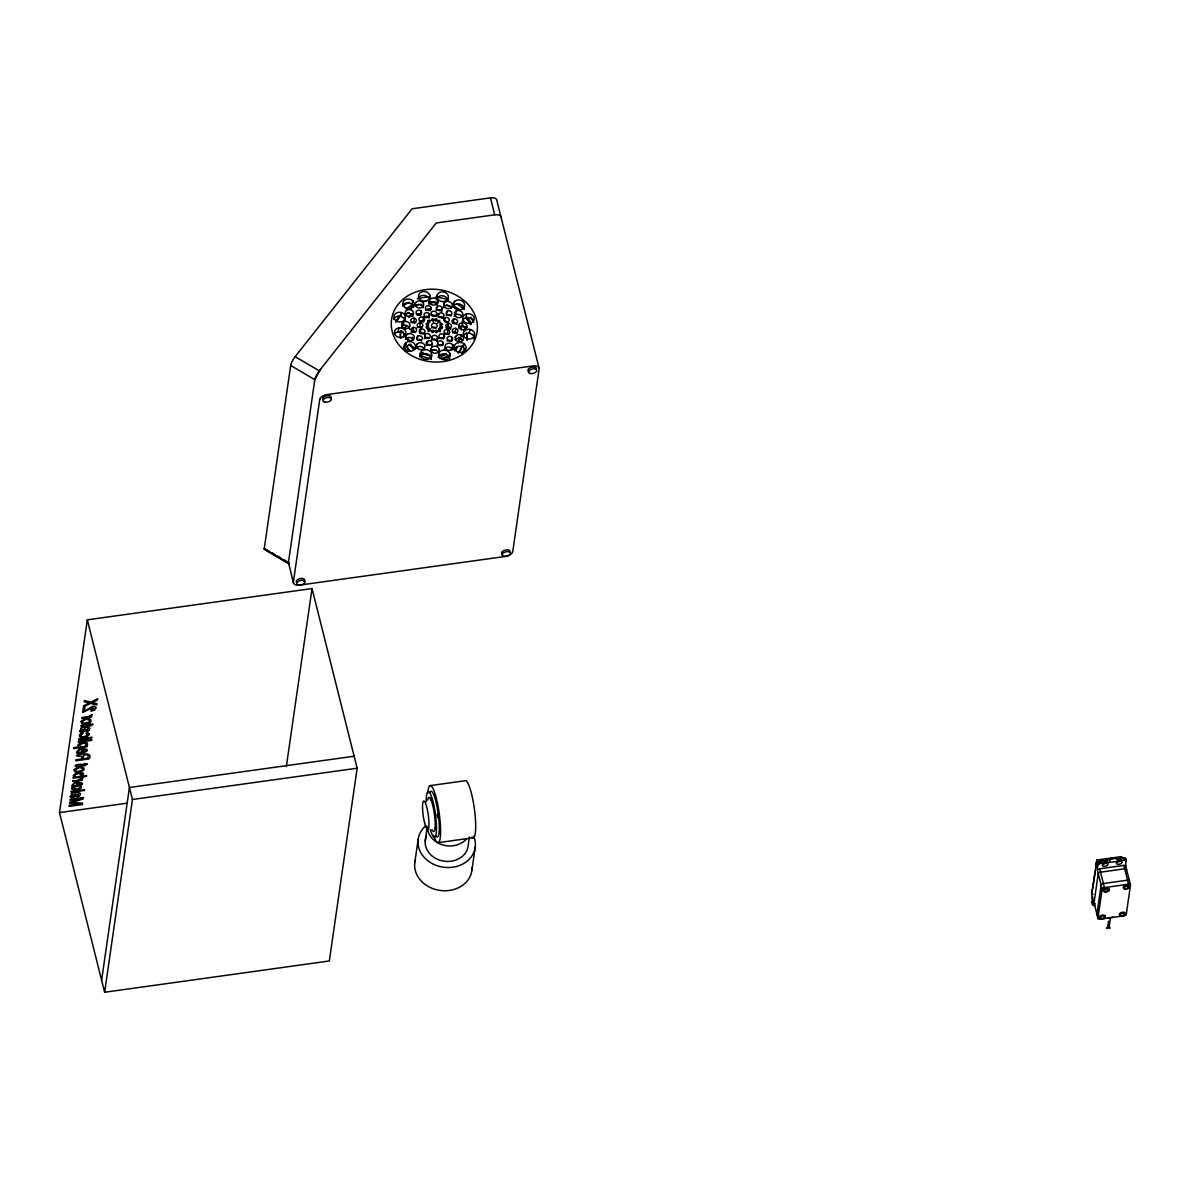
<?xml version="1.0" encoding="UTF-8"?>
<svg xmlns="http://www.w3.org/2000/svg" width="1190" height="1190" viewBox="0 0 1190 1190"><rect width="100%" height="100%" fill="white"/><g stroke="black" fill="none" stroke-linecap="round" stroke-linejoin="round"><path stroke-width="1.5" d="M412.365 337.216L412.528 339.968M293.484 583.13L288.426 562.424M433.74 319.723C428.311 323.472 434.454 313.937 433.339 322.207M59.5 812.606L87.316 619.841L312.018 588.559L357.149 768.205L329.333 960.97L104.631 992.252L59.5 812.606L127.092 803.191M101.611 980.263L129.427 787.497L354.129 756.23M104.631 992.252L132.447 799.487L87.316 619.841M268.776 550.911L264.254 548.724L290.687 365.464A7.199 1.711 -59.5 0 1 295.135 356.658L412.142 208.771L490.459 197.867A7.199 3.704 -14.1 0 1 496.914 200.768L539.04 367.889M289.497 563.569L288.397 562.87L314.8 379.655L320.869 368.811M286.329 766.643L312.018 588.559M398.204 331.861L398.769 327.994M400.688 316.406L401.253 312.539M405.24 346.647L405.79 342.779M412.038 304.491L412.603 300.624M413.748 322.103L414.313 318.236M412.558 331.4L413.109 327.518M420.844 315.424A2.886 2.425 8.2 0 0 420.427 314.874L420.873 310.917M417.601 336.309L417.259 339.998A2.886 2.425 8.2 0 1 421.691 341.099M419.758 326.804L420.323 322.936M420.397 333.036L420.948 329.169M422.866 321.315L423.432 317.433M419.921 356.866L420.487 352.999M429.798 295.388L429.233 299.27L428.802 298.229A5.757 4.834 8.2 0 0 423.224 295.373A5.757 4.834 8.2 0 0 418.226 298.512M429.352 301.635L428.98 304.209A4.329 3.63 8.2 0 1 437.265 304.833L437.355 305.577M424.607 338.347L425.172 334.45M426.868 328.425L427.24 325.852L428.906 327.265L426.615 327.979L426.065 326.834L427.299 325.837M427.507 325.391L427.879 322.817L425.961 323.799L428.043 325.034L428.831 324.052L427.835 322.788M427.701 326.03L428.266 322.148M429.099 316.704L429.471 314.115M430.676 310.144L431.048 307.555A2.886 2.425 8.2 0 0 427.478 305.711A2.886 2.425 8.2 0 0 425.529 308.641L425.841 309.236A2.886 2.425 8.2 0 0 431.152 308.121L431.048 307.496M426.213 344.803L426.585 342.229M428.132 331.415L428.504 328.827M437.057 295.7L436.656 298.883A5.757 4.834 8.2 0 1 443.156 295.864A5.757 4.834 8.2 0 1 447.856 301.085M431.479 339.953L431.866 337.365M436.18 310.263L436.552 307.689M431.747 346.156L432.119 343.568M436.447 316.466L436.834 313.892A2.886 2.425 8.2 0 0 434.127 311.155A2.886 2.425 8.2 0 0 431.107 313.327L431.167 313.967A2.886 2.425 8.2 0 0 436.715 314.428L436.849 313.818M431.048 359.425L431.613 355.557M438.188 316.808L438.56 314.234M437.771 323.234C440.077 315.291 440.85 326.61 438.054 320.75M436.983 341.441L437.533 337.573M441.728 311.616L442.1 309.043M437.265 346.275L437.637 343.702M440.3 325.644L440.672 323.055L442.591 324.513L440.226 325.063L440.746 323.04M440.032 331.683L440.404 329.109M443.528 307.199L444.093 303.331M440.478 330.939C438.872 322.267 436.596 338.049 440.791 328.44M441.133 328.738C440.166 323.219 444.777 328.44 441.207 328.544C439.407 328.574 439.541 325.807 441.356 326.12M438.946 352.21L439.318 349.622M444.837 317.819L444.777 321.464A2.886 2.425 8.2 0 1 448.571 322.847M447.812 300.847L448.184 298.259M446.369 315.35L446.934 311.468M442.725 345.13L443.096 342.556M443.528 338.778L444.093 334.911M447.752 327.384L448.318 323.516M447.485 333.646L448.035 329.764M453.926 305.473L454.476 301.606M453.375 322.921L453.94 319.054M451.605 341.292L452.17 337.41A2.886 2.425 8.2 0 1 447.976 340.504L447.47 340.013A2.886 2.425 8.2 0 1 451.664 336.934M449.195 357.312L449.761 353.445M455.666 314.874L456.216 310.992M452.185 348.759L452.736 344.892M455.13 332.263L455.696 328.395M461.943 326.476L462.494 322.609M460.664 338.882L461.214 335M465.93 317.804L466.48 313.937M463.356 347.554L463.907 343.687M469.336 333.289L469.901 329.422M414.819 862.467L418.166 839.233M425.217 840.928L427.21 827.169M469.425 836.942L468.176 845.54A21.613 18.148 8.2 0 1 460.709 857.648L455.993 860.043A21.613 18.148 8.2 0 1 432.312 856.175A21.613 18.148 8.2 0 1 426.377 836.332M471.88 870.485L475.227 847.25M1123.419 858.288L1121.397 856.607L1096.868 860.028L1095.841 867.808M1093.283 885.464L1095.321 871.333M1095.053 905.575A2.886 1.473 -14.1 0 1 1092.465 904.415L1091.676 893.497L1096.868 860.028M1092.465 904.415L1093.179 899.491L1097.909 918.308A2.157 1.116 -14.1 0 0 1099.843 919.186L1124 915.824A2.157 1.116 -14.1 0 0 1126.275 914.366L1130.5 885.092L1125.77 866.275L1125.874 858.957A2.886 1.473 -14.1 0 0 1123.286 857.797L1119.998 858.258L1120.757 861.188A2.886 1.473 -14.1 0 1 1122.081 862.289L1121.947 862.691A2.886 1.473 -14.1 0 1 1119.165 864.267L1118.436 864.342A2.886 1.473 -14.1 0 1 1116.443 863.196L1116.562 862.78A2.886 1.473 -14.1 0 1 1117.946 861.649L1117.886 858.555L1109.943 858.555L1110.508 859.582L1105.956 860.206L1107.012 863.196A2.886 1.473 -14.1 0 1 1108.024 864.044L1107.994 864.446A2.886 1.473 -14.1 0 1 1105.48 866.156L1104.751 866.275A2.886 1.473 -14.1 0 1 1102.416 865.338L1102.446 864.952A2.886 1.473 -14.1 0 1 1104.246 863.449L1103.844 860.504L1100.542 860.965A2.886 1.473 -14.1 0 0 1097.507 862.899L1096.972 866.662L1096.064 863.062L1099.605 862.572M1097.909 918.308L1102.133 889.034L1097.403 870.217L1097.507 862.899M1103.844 860.504L1104.365 863.419M1106.477 863.122L1105.956 860.206M1109.511 861.575L1109.943 858.555M1107.845 926.192L1108.574 921.209M1117.886 858.555L1117.336 859.24A2.886 1.473 -14.1 0 0 1116.741 859.582M1118.407 861.456L1106.551 862.616M1109.02 927.65L1110.448 917.698M1120.519 861.173L1119.998 858.258M1125.517 861.456L1125.874 858.957M1092.97 887.071L1091.676 893.497A2.157 1.116 -14.1 0 0 1093.075 894.404M1107.622 927.531L1106.373 928.334L1107.295 927.456M1121.471 859.879L1121.352 860.296A2.886 1.473 -14.1 0 1 1119.983 861.441L1117.157 861.902A2.886 1.473 -14.1 0 1 1116.592 861.753M412.603 331.936L413.421 332.114L413.927 330.136M443.201 307.913L443.602 307.035A4.329 3.63 8.2 0 1 451.516 308.076M416.426 348.105L416.545 347.941A4.329 3.63 8.2 0 1 424.384 349.473M424.324 338.733L424.711 338.213A2.886 2.425 8.2 0 1 429.263 338.466M290.687 365.464L314.8 379.655A7.199 1.711 -59.5 0 1 319.262 370.849L436.269 222.961L494.713 214.825A7.199 3.704 -14.1 0 1 501.169 217.725M446.101 327.919L448.913 327.518A2.886 2.425 8.2 0 1 450.594 328.797M435.882 349.949L435.704 349.994A12.971 10.829 10.3 0 1 432.342 349.964M422.837 301.769L426.318 301.219M427.522 309.147L429.873 308.775M425.946 316.733L429.352 316.183M425.782 317.581L429.188 317.046M438.307 355.914L441.356 355.438A21.42 17.88 10.3 0 0 446.22 353.415M439.66 358.458L443.052 357.922A25.585 21.36 10.3 0 0 448.853 355.498M132.447 799.487L357.149 768.205M430.066 785.623L465.171 780.744A28.813 5.102 82.1 0 1 474.721 811.55A28.813 5.102 82.1 0 1 471.954 837.15M438.262 842.639L473.367 837.745M1110.374 859.002L1113.171 858.615M1103.16 862.081L1106.7 861.59M1117.336 860.102L1120.891 859.611M1098.117 865.309A2.886 1.473 -14.1 0 1 1101.152 863.36L1104.439 862.899M1120.593 860.653L1123.895 860.192A2.886 1.473 -14.1 0 1 1126.484 861.352M1097.403 870.217A2.157 1.116 -14.1 0 1 1099.679 868.76L1123.836 865.398A2.157 1.116 -14.1 0 1 1125.77 866.275M1102.133 889.034A2.157 1.116 -14.1 0 1 1104.409 887.591L1128.551 884.23A2.157 1.116 -14.1 0 1 1130.5 885.092M1107.548 917.981L1113.156 917.207M1105.882 860.727L1106.417 860.801A2.886 1.473 -14.1 0 1 1107.265 861.292M1109.749 926.951L1110.047 928.111L1107.444 927.56M295.135 356.658L319.262 370.849M271.796 552.681L274.816 554.451M277.82 556.221L280.84 558.006M283.86 559.776L286.864 561.546M264.254 548.724L288.367 562.915M264.284 549.096L289.17 563.733M264.373 549.364L288.887 563.777M420.427 314.874L419.847 314.443A2.886 2.425 8.2 0 0 416.366 314.532M429.01 318.147L428.653 317.566A2.886 2.425 8.2 0 0 424.086 317.299M466.361 333.036L466.956 335.045A33.513 27.98 10.3 0 1 467.075 340.578M466.287 333.423L466.882 335.431A33.513 27.98 10.3 0 1 467.105 339.12M408.363 338.585L408.691 339.73M408.2 339.447L408.542 340.593M430.334 829.564L430.706 830.918A23.041 4.076 82.1 0 0 436.105 820.089L435.436 814.168A23.041 4.076 82.1 0 0 429.59 792.644A23.041 4.076 82.1 0 0 426.228 801.718M1123.286 857.797L1123.895 860.192M1123.836 865.398L1128.551 884.23M1100.542 860.965L1101.152 863.36M1099.679 868.76L1104.409 887.591M490.459 197.867L494.713 214.825M437.251 814.198L437.667 817.723M427.85 793.209A28.813 5.102 82.1 0 1 435.138 794.102A28.813 5.102 82.1 0 1 440.553 833.878A28.813 5.102 82.1 0 1 433.577 835.306M436.224 828.389A14.399 2.544 82.1 0 1 435.51 828.076M430.557 799.74A17.285 3.064 82.1 0 1 431.033 797.836M436.15 836.273A23.041 4.076 82.1 0 0 438.917 819.702L438.232 813.782A23.041 4.076 82.1 0 0 430.081 792.168M432.015 829.757A17.285 3.064 82.1 0 0 434.871 818.125L434.335 813.663A17.285 3.064 82.1 0 0 427.745 800.141M472.073 867.317A28.813 24.187 8.2 0 1 440.017 890.432A28.813 24.187 8.2 0 1 415.503 859.373M473.754 836.228A28.813 24.187 8.2 0 1 460.337 865.16A28.813 24.187 8.2 0 1 423.789 856.919A28.813 24.187 8.2 0 1 426.094 825.473M466.703 838.772A21.613 18.148 8.2 0 1 462.94 842.148L458.239 844.543A21.613 18.148 8.2 0 1 427.389 827.02M452.855 307.005A5.757 4.834 8.2 0 1 453.494 305.889L454.461 304.967A5.757 4.834 8.2 0 1 460.783 304.447A5.757 4.834 8.2 0 1 464.055 309.207M421.929 304.774A5.757 4.834 8.2 0 1 420.576 304.179M415.295 306.217A4.329 3.63 8.2 0 1 422.108 306.053L422.748 306.856A4.329 3.63 8.2 0 1 423.134 307.764M408.988 312.509A5.757 4.834 8.2 0 1 407.486 312.494M402.547 305.815A5.757 4.834 8.2 0 1 411.234 303.837L412.35 304.729A5.757 4.834 8.2 0 1 413.614 307.05M403.975 323.829A5.757 4.834 8.2 0 1 402.994 324.766M393.682 319.277A5.757 4.834 8.2 0 1 399.438 316.168L400.911 316.451A5.757 4.834 8.2 0 1 404.764 320.214M404.927 318.444A4.329 3.63 8.2 0 1 404.541 317.537M405.136 314.829A4.329 3.63 8.2 0 1 410.089 313.55L411.1 313.996A4.329 3.63 8.2 0 1 412.975 316.362M402.964 331.876A4.329 3.63 8.2 0 1 402.101 331.222M401.685 326.789A4.329 3.63 8.2 0 1 404.407 325.316L405.522 325.287A4.329 3.63 8.2 0 1 409.613 329.273M394.426 334.286A5.757 4.834 8.2 0 1 397.683 331.936L399.141 331.727A5.757 4.834 8.2 0 1 405.344 336.428M411.056 344.49A4.329 3.63 8.2 0 1 408.839 344.609M405.522 339.418A4.329 3.63 8.2 0 1 406.906 338.005L407.902 337.588A4.329 3.63 8.2 0 1 413.48 339.864M403.752 348.596A5.757 4.834 8.2 0 1 404.392 347.465L405.359 346.543A5.757 4.834 8.2 0 1 414.849 349.458M423.06 352.88A4.329 3.63 8.2 0 1 422.123 353.385M419.966 356.688A5.757 4.834 8.2 0 1 426.466 353.668A5.757 4.834 8.2 0 1 431.167 358.889M410.981 332.203A2.886 2.425 8.2 0 1 412.142 331.475L412.87 331.341A2.886 2.425 8.2 0 1 415.533 332.337M428.013 342.11A2.886 2.425 8.2 0 1 427.284 342.229M419.609 333.453A2.886 2.425 8.2 0 1 420.219 333.096L420.918 332.888A2.886 2.425 8.2 0 1 423.67 333.676M411.086 322.52A2.886 2.425 8.2 0 1 413.153 321.984L413.882 322.133A2.886 2.425 8.2 0 1 415.132 322.862M419.758 321.092A2.886 2.425 8.2 0 1 422.629 321.151L423.224 321.538A2.886 2.425 8.2 0 1 423.7 322.059M417.11 327.786A2.886 2.425 8.2 0 1 419.668 326.789L420.397 326.938A2.886 2.425 8.2 0 1 421.647 327.666M431.494 315.558A2.886 2.425 8.2 0 1 435.555 315.9M438.664 317.328A2.886 2.425 8.2 0 1 443.156 318.206M425.648 310.174A2.886 2.425 8.2 0 1 430.17 310.769M437.474 309.95A2.886 2.425 8.2 0 1 441.341 311.17M446.577 315.157A2.886 2.425 8.2 0 1 451.055 316.034M454.149 316.317A4.329 3.63 8.2 0 1 455.547 314.904L456.544 314.502A4.329 3.63 8.2 0 1 462.36 317.775M466.837 327.131A5.757 4.834 8.2 0 1 465.409 326.67M462.3 321.24A5.757 4.834 8.2 0 1 464.74 318.251L466.078 317.745A5.757 4.834 8.2 0 1 473.665 322.326M458.626 327.964A4.329 3.63 8.2 0 1 461.348 326.491L462.464 326.462A4.329 3.63 8.2 0 1 466.093 328.589M452.527 323.249A2.886 2.425 8.2 0 1 453.182 322.951L453.911 322.832A2.886 2.425 8.2 0 1 456.93 324.439M444.287 333.974A2.886 2.425 8.2 0 1 447.068 333.483L447.767 333.75A2.886 2.425 8.2 0 1 448.809 334.688M456.469 336.487A2.886 2.425 8.2 0 1 455.145 336.993M452.616 332.724A2.886 2.425 8.2 0 1 454.699 332.188L455.428 332.322A2.886 2.425 8.2 0 1 457.109 333.602M462.94 336.279A5.757 4.834 8.2 0 1 468.696 333.17L470.169 333.453A5.757 4.834 8.2 0 1 474.141 338.495M455.175 339.924A4.329 3.63 8.2 0 1 460.113 338.644L461.14 339.091A4.329 3.63 8.2 0 1 462.627 340.548M453.806 349.696A6.039 5.072 8.2 0 1 462.657 347.078L463.892 347.941A6.039 5.072 8.2 0 1 465.602 351.63M444.45 349.622A4.329 3.63 8.2 0 1 451.605 348.135L452.319 348.908A4.329 3.63 8.2 0 1 452.765 349.786M438.307 357.342A5.757 4.834 8.2 0 1 443.052 353.951A5.757 4.834 8.2 0 1 448.809 356.524L449.404 357.714A5.757 4.834 8.2 0 1 449.612 358.978M431.301 355.884A4.329 3.63 8.2 0 1 430.661 355.081M430.884 351.452A4.329 3.63 8.2 0 1 438.708 352.999M426.526 345.234A2.886 2.425 8.2 0 1 431.078 345.487M437.518 345.531A2.886 2.425 8.2 0 1 442.07 345.65M432 339.849A2.886 2.425 8.2 0 1 436.864 340.92M438.812 338.674A2.886 2.425 8.2 0 1 443.349 338.555M447.053 340.935A2.886 2.425 8.2 0 1 451.099 340.801M403.246 305.964A43.212 36.28 8.2 0 1 409.077 302.215M417.378 298.868A43.212 36.28 8.2 0 1 429.084 296.979M435.51 297.128A43.212 36.28 8.2 0 1 448.6 300.014M456.945 303.986A43.212 36.28 8.2 0 1 464.174 309.355M470.868 317.269A43.212 36.28 8.2 0 1 473.278 321.672M431.524 327.89A2.886 2.425 8.2 0 1 436.09 328.157M397.103 320.348A40.326 33.677 10.3 0 1 400.048 315.811M407.292 309.013A40.326 33.677 10.3 0 1 412.885 305.8M429.307 301.873A40.326 33.677 10.3 0 1 436.299 302.082M454.535 307.793A40.326 33.677 10.3 0 1 457.466 309.579M466.153 317.269A40.326 33.677 10.3 0 1 470.586 323.873M474.022 335.729A40.326 33.677 10.3 0 1 474.066 339.284M396.969 321.122A40.326 33.677 10.3 0 1 401.089 315.171M409.851 308.091A40.326 33.677 10.3 0 1 412.737 306.589M415.816 305.309A40.326 33.677 10.3 0 1 418.999 304.268M429.159 302.662A40.326 33.677 10.3 0 1 437.905 303.078M446.458 305.086A40.326 33.677 10.3 0 1 449.716 306.306M466.019 318.057A40.326 33.677 10.3 0 1 470.437 324.647M473.68 334.747A40.326 33.677 10.3 0 1 473.947 338.287M395.868 322.416A40.326 33.677 10.3 0 1 399.186 316.109M406.207 308.79A40.326 33.677 10.3 0 1 413.094 304.64M453.212 305.815A40.326 33.677 10.3 0 1 459.072 309.37M467.373 317.358A40.326 33.677 10.3 0 1 471.478 324.096M474.23 334.554A40.326 33.677 10.3 0 1 474.274 338.124M462.479 345.338A30.003 25.05 10.3 0 1 458.329 352.538M409.791 350.648A30.003 25.05 10.3 0 1 405.998 344.713M403.931 336.591A30.003 25.05 10.3 0 1 403.99 333.289M405.016 328.485A30.003 25.05 10.3 0 1 406.326 325.465M417.512 314.904A30.003 25.05 10.3 0 1 420.933 313.476M459.831 326.045A30.003 25.05 10.3 0 1 461.497 329.109M462.374 345.874A30.003 25.05 10.3 0 1 458.224 353.073M409.702 351.199A30.003 25.05 10.3 0 1 406.683 346.796M404.927 329.035A30.003 25.05 10.3 0 1 406.236 326M417.407 315.454A30.003 25.05 10.3 0 1 420.844 314.026M459.727 326.596A30.003 25.05 10.3 0 1 461.408 329.66M457.034 347.227A25.585 21.36 10.3 0 1 454.61 350.782M429.962 358.502A25.585 21.36 10.3 0 1 420.606 355.185M413.228 349.176A25.585 21.36 10.3 0 1 409.985 344.103M432.342 315.945A25.585 21.36 10.3 0 1 435.689 316.168M438.976 316.748A25.585 21.36 10.3 0 1 442.189 317.685M459.087 337.737A25.585 21.36 10.3 0 1 458.849 341.932M456.871 348.075A25.585 21.36 10.3 0 1 455.353 350.5M447.336 357.089A25.585 21.36 10.3 0 1 442.903 358.77M458.79 337.187A25.585 21.36 10.3 0 1 458.686 342.794M452.26 347.852A21.42 17.88 10.3 0 1 450.207 350.366M430.408 355.929A21.42 17.88 10.3 0 1 421.781 352.686M448.109 326.03A21.42 17.88 10.3 0 1 450.579 328.514M446.057 354.278A21.42 17.88 10.3 0 1 441.207 356.301M447.961 326.893A21.42 17.88 10.3 0 1 450.43 329.362M464.442 349.31A33.513 27.98 10.3 0 1 462.003 353.088M407.069 351.868A33.513 27.98 10.3 0 1 403.499 346.617M400.688 337.99A33.513 27.98 10.3 0 1 400.822 330.656M401.729 327.116A33.513 27.98 10.3 0 1 403.187 323.725M408.765 316.6A33.513 27.98 10.3 0 1 412.528 313.714M464.383 349.696A33.513 27.98 10.3 0 1 461.928 353.475M406.995 352.255A33.513 27.98 10.3 0 1 403.44 347.004M400.613 338.391A33.513 27.98 10.3 0 1 400.747 331.058M401.655 327.503A33.513 27.98 10.3 0 1 403.127 324.111M408.691 316.986A33.513 27.98 10.3 0 1 411.145 315.008M463.297 325.45A33.513 27.98 10.3 0 1 464.755 328.202M413.421 332.114A3.168 2.648 10.3 0 1 414.15 332.456M1107.399 862.051A2.886 1.473 -14.1 0 1 1105.599 863.538L1102.818 863.791A2.886 1.473 -14.1 0 1 1102.312 863.583M1093.075 903.165A2.886 1.473 -14.1 0 1 1091.87 902.02M1093.075 897.825A2.157 1.116 -14.1 0 1 1092.584 897.096M1094.086 900.354A2.157 1.116 -14.1 0 1 1093.684 900.235M1093.283 899.908A2.157 1.116 -14.1 0 1 1093.179 899.491M1097.805 915.14A2.157 1.116 -14.1 0 1 1096.897 914.277L1101.122 885.003A2.157 1.116 -14.1 0 1 1103.398 883.545L1127.54 880.184A2.157 1.116 -14.1 0 1 1129.489 881.061M1105.227 891.221A2.886 1.473 -14.1 0 1 1103.606 889.451A2.886 1.473 -14.1 0 1 1107.563 888.052A2.886 1.473 -14.1 0 1 1108.5 890.046M1107.384 890.76A2.886 1.473 -14.1 0 1 1105.956 891.161M1123.97 888.216A2.886 1.473 -14.1 0 1 1125.606 885.449A2.886 1.473 -14.1 0 1 1128.774 886.862M1128.432 887.279A2.886 1.473 -14.1 0 1 1127.332 887.993M1125.889 888.394A2.886 1.473 -14.1 0 1 1124.52 888.38M1100.14 917.936A2.886 1.473 -14.1 0 1 1101.776 915.17A2.886 1.473 -14.1 0 1 1104.945 916.583M1104.603 916.999A2.886 1.473 -14.1 0 1 1103.502 917.713M1102.059 918.115A2.886 1.473 -14.1 0 1 1100.691 918.1M1120.623 915.333A2.886 1.473 -14.1 0 1 1120.4 912.968A2.886 1.473 -14.1 0 1 1124.773 912.67A2.886 1.473 -14.1 0 1 1122.735 915.184M1126.618 869.667A2.157 1.116 -14.1 0 0 1124.684 868.804L1100.527 872.166A2.157 1.116 -14.1 0 0 1098.251 873.609L1094.027 902.883A2.157 1.116 -14.1 0 0 1095.425 903.79M502.582 554.272A4.329 2.216 -14.1 0 1 504.501 550.301A4.329 2.216 -14.1 0 1 510.004 551.639M528.955 371.503A4.329 2.216 -14.1 0 1 531.409 367.353A4.329 2.216 -14.1 0 1 536.154 369.48M296.637 582.46A4.329 2.216 -14.1 0 1 300.787 578.474A4.329 2.216 -14.1 0 1 303.941 581.449M323.011 399.691A4.329 2.216 -14.1 0 1 327.176 395.69A4.329 2.216 -14.1 0 1 330.314 398.68M70.21 796.571C72.531 801.688 82.05 789.238 77.186 796.17L77.067 797.002L79.641 796.006L80.518 793.656C78.629 791.231 68.247 793.224 72.099 794.429L70.21 796.571M79.626 731.255C81.961 736.372 91.466 723.922 86.602 730.853L86.483 731.686L89.072 730.705L89.934 728.34C88.06 725.93 77.677 727.908 81.515 729.113L79.626 731.255M430.75 349.339L430.839 350.291A4.329 3.63 8.2 0 0 439.363 350.068L439.274 349.131A4.329 3.63 8.2 0 0 430.75 349.339M437.92 301.71L437.92 301.918A4.329 3.63 8.2 0 1 429.397 302.126L429.307 301.189A4.329 3.63 8.2 0 1 437.831 300.966L437.92 301.71M96.033 707.589L94.724 710.014L91.035 711.204L91.169 710.296C99.469 704.703 85.725 710.668 82.646 712.542L83.359 707.634L84.892 707.425L84.341 711.322L92.478 706.339A4.016 2.068 -14.1 0 1 94.501 706.369L96.033 707.589M81.872 756.245L81.53 759.012L75.833 759.815L75.684 760.797L88.982 758.952C96.182 749.031 64.424 756.959 81.872 756.245M89.295 733.888C89.101 737.964 77.276 739.644 79.685 734.587A3.406 1.755 -14.1 0 1 81.337 733.561L83.047 733.07L80.429 735.941A2.053 1.056 -14.1 0 0 81.262 736.536C83.33 737.83 90.961 734.349 85.933 733.531L87.673 732.653L89.295 733.888M82.943 777.695L80.846 779.495L82.512 779.257L82.393 780.119L72.709 781.458L72.843 780.566C77.157 781.949 80.31 778.022 82.943 777.695M92.047 714.654L89.949 716.454L91.615 716.216L91.496 717.079L81.798 718.418L81.931 717.525L88.491 716.514L92.047 714.654M434.945 331.207C437.102 335.907 438.946 327.786 434.945 331.207M431.881 337.067L431.821 337.692A2.886 2.425 8.2 0 0 434.841 340.117A2.886 2.425 8.2 0 0 437.563 337.677L437.429 337.053A2.886 2.425 8.2 0 0 431.881 337.067M73.795 747.692L73.661 748.584L87.168 746.71L87.301 745.832L86.007 746.011L87.599 744.732L87.287 743.036A4.165 2.142 -14.1 0 0 85.308 742.515C83.017 742.069 75.029 744.181 78.748 747.008L73.795 747.692M69.243 805.437L69.109 806.374L82.407 804.529L82.601 803.101L71.668 802.566L83.211 798.907L83.419 797.508L70.121 799.353L69.987 800.305L81.203 798.713L69.689 802.372L69.541 803.354L80.459 803.89L69.243 805.437M71.266 791.439L71.147 792.302L84.43 790.457L84.564 789.595L76.844 790.666L81.292 787.78L81.456 786.635L77.528 789.193L71.787 787.869L71.623 789.015L76.264 790.011L71.266 791.439M73.304 777.323L73.185 778.156L86.513 776.297L86.647 775.434L81.827 776.103L83.478 773.842A3.748 1.919 -14.1 0 0 82.467 772.86L74.985 773.902L73.215 775.806L74.539 777.159L73.304 777.323M78.495 741.37L78.362 742.277L91.645 740.418L91.779 739.526L78.495 741.37M78.823 739.109L78.689 740.031L88.328 738.693L88.462 737.77L78.823 739.109M83.627 705.774L83.449 706.964L90.648 703.394L96.762 704.956L96.955 703.707L92.136 702.546L97.491 699.988L97.654 698.798L90.827 702.16L84.386 700.538L84.207 701.773L89.384 702.978L83.627 705.774M75.58 782.246L73.364 784.522L73.631 785.698L76.309 785.906L76.874 781.994C95.527 783.332 60.705 792.287 75.58 782.246M80.414 748.733L78.198 751.009L78.466 752.199L81.143 752.392L81.708 748.48C100.362 749.819 65.539 758.774 80.414 748.733M78.034 782.737L77.603 785.698L80.682 783.823L78.034 782.737M82.869 749.224L82.437 752.199L85.516 750.31L82.869 749.224M83.359 756.513L83.032 758.803L87.569 758.179C90.336 754.177 84.133 753.463 83.359 756.513M83.226 765.378L84.445 765.914L87.391 763.906L84.683 764.277L84.802 763.43L83.345 764.471C75.149 763.445 69.823 768.115 83.226 765.378M88.953 725.617L90.187 726.168L93.118 724.16L90.41 724.532L90.544 723.684L89.086 724.71C80.89 723.684 75.55 728.354 88.953 725.617M90.261 737.517L90.128 738.44L92.106 737.264L90.261 737.517M319.753 399.379L293.38 582.163A7.199 3.704 -14.1 0 0 299.85 585.063L505.185 556.474A7.199 3.704 -14.1 0 0 512.756 551.625L539.13 368.855A7.199 3.704 -14.1 0 0 532.674 365.955L327.339 394.53A7.199 3.704 -14.1 0 0 319.753 399.379M420.516 352.805L420.248 354.04A5.757 4.834 8.2 0 0 424.949 359.261A5.757 4.834 8.2 0 0 431.449 356.256L431.732 355.022A5.757 4.834 8.2 0 0 427.031 349.8A5.757 4.834 8.2 0 0 420.516 352.805M428.043 329.362C429.59 334.226 432.461 326.358 428.043 329.362M437.221 295.001L436.938 296.236A5.757 4.834 8.2 0 0 441.639 301.457A5.757 4.834 8.2 0 0 448.154 298.452L448.422 297.217A5.757 4.834 8.2 0 0 443.721 291.996A5.757 4.834 8.2 0 0 437.221 295.001M431.301 330.999C432.848 335.848 435.719 327.994 431.301 330.999M436.611 307.437L436.477 308.046A2.886 2.425 8.2 0 0 442.07 309.147L442.204 308.537A2.886 2.425 8.2 0 0 436.611 307.437M434.647 319.411C436.195 324.26 439.065 316.406 434.647 319.411M427.805 320.779C429.173 325.673 432.342 317.909 427.805 320.779M81.099 721.512C80.608 725.632 87.376 723.773 89.548 722.628A4.106 2.112 -14.1 0 0 91.095 721.14C91.154 716.648 82.809 718.834 81.099 721.512M74.137 769.781C73.646 773.902 80.414 772.042 82.586 770.897A4.106 2.112 -14.1 0 0 84.118 769.424C84.178 764.917 75.848 767.119 74.137 769.781M82.006 774.616C73.646 782.038 72.293 769.975 82.006 774.616M89.83 720.813L89.711 721.199A2.276 1.16 -14.1 0 1 88.521 722.166C76.74 726.242 85.219 715.83 89.83 720.813M82.869 769.082L82.75 769.484A2.276 1.16 -14.1 0 1 81.56 770.436C69.779 774.526 78.243 764.114 82.869 769.082M79.061 745.267C85.859 751.232 89.89 738.514 79.061 745.267M426.689 341.887L426.496 342.482A2.886 2.425 8.2 0 0 431.97 344.044L432.163 343.449A2.886 2.425 8.2 0 0 426.689 341.887M81.218 730.377C81.143 733.263 85.174 730.526 85.159 728.652L81.218 730.377M71.787 795.693C71.712 798.579 75.744 795.842 75.729 793.968L71.787 795.693M444.168 303.167L443.766 304.03A4.329 3.63 8.2 0 0 451.07 307.704L451.739 306.961A4.329 3.63 8.2 0 0 450.013 301.963A4.329 3.63 8.2 0 0 444.168 303.167M416.976 344.237L416.619 344.907A4.329 3.63 8.2 0 0 424.339 348.313L424.83 347.48A4.329 3.63 8.2 0 0 417.11 344.059L416.976 344.237M438.738 313.907L438.411 314.472A2.886 2.425 8.2 0 0 443.082 317.209L443.558 316.748A2.886 2.425 8.2 0 0 442.71 313.357A2.886 2.425 8.2 0 0 438.738 313.907M425.276 334.316L424.889 334.851A2.886 2.425 8.2 0 0 429.769 337.529L430.155 336.993A2.886 2.425 8.2 0 0 425.276 334.316M405.909 342.661L404.942 343.598A5.757 4.834 8.2 0 0 406.102 349.964A5.757 4.834 8.2 0 0 413.674 350.143L414.641 349.22A5.757 4.834 8.2 0 0 413.48 342.839A5.757 4.834 8.2 0 0 405.909 342.661M455.026 301.085L454.059 302.007A5.757 4.834 8.2 0 0 455.16 308.389A5.757 4.834 8.2 0 0 462.731 308.612L463.698 307.689A5.757 4.834 8.2 0 0 462.598 301.308A5.757 4.834 8.2 0 0 455.026 301.085M447.128 311.289L446.652 311.75A2.886 2.425 8.2 0 0 450.98 315.053L451.471 314.591A2.886 2.425 8.2 0 0 447.128 311.289M417.824 336.13L417.303 336.562A2.886 2.425 8.2 0 0 421.409 340.057L421.929 339.626A2.886 2.425 8.2 0 0 417.824 336.13M424.161 333.23L423.566 333.587A2.886 2.425 8.2 0 1 419.654 332.471A2.886 2.425 8.2 0 1 420.784 329.228L421.468 329.02A2.886 2.425 8.2 0 1 424.161 333.23M407.858 333.929L407.471 334.137A4.329 3.63 8.2 0 0 411.621 340.608L412.603 340.191A4.329 3.63 8.2 0 0 408.453 333.706L407.858 333.929M461.155 317.15L460.173 317.566A4.329 3.63 8.2 0 1 456.112 311.036L457.109 310.635A4.329 3.63 8.2 0 1 461.155 317.15M445.328 317.581L444.688 317.894A2.886 2.425 8.2 0 0 447.663 322.118L448.303 321.821A2.886 2.425 8.2 0 0 445.328 317.581M403.44 336.844L402.101 337.365A5.757 4.834 8.2 0 1 394.768 334.122A5.757 4.834 8.2 0 1 398.234 328.068L399.706 327.86A5.757 4.834 8.2 0 1 405.582 331.311A5.757 4.834 8.2 0 1 403.44 336.844M466.644 313.877L465.29 314.383A5.757 4.834 8.2 0 0 463.059 319.887A5.757 4.834 8.2 0 0 468.89 323.397L470.362 323.204A5.757 4.834 8.2 0 0 473.932 317.195A5.757 4.834 8.2 0 0 466.644 313.877M413.421 327.458L412.707 327.607A2.886 2.425 8.2 0 0 414.269 332.293L414.983 332.159A2.886 2.425 8.2 0 0 413.421 327.458M454.461 318.95L453.747 319.084A2.886 2.425 8.2 0 0 455.19 323.799L455.919 323.665A2.886 2.425 8.2 0 0 454.461 318.95M405.835 321.404L404.957 321.449A4.329 3.63 8.2 0 0 405.641 328.663L406.772 328.633A4.329 3.63 8.2 0 0 406.088 321.419L405.835 321.404M463.713 329.808L462.598 329.838A4.329 3.63 8.2 0 1 461.899 322.624L463.029 322.594A4.329 3.63 8.2 0 1 463.713 329.808M448.734 323.502L447.99 323.531A2.886 2.425 8.2 0 0 447.708 328.187L448.452 328.336A2.886 2.425 8.2 0 0 451.456 326.164A2.886 2.425 8.2 0 0 448.734 323.502M420.68 327.726L419.936 327.756A2.886 2.425 8.2 0 1 417.214 325.093A2.886 2.425 8.2 0 1 420.219 322.921L420.963 323.07A2.886 2.425 8.2 0 1 420.68 327.726M401.476 312.583L400.004 312.286A5.757 4.834 8.2 0 0 394.054 316.019A5.757 4.834 8.2 0 0 397.936 321.672L399.409 321.954A5.757 4.834 8.2 0 0 405.359 318.236A5.757 4.834 8.2 0 0 401.476 312.583M414.447 318.251L413.704 318.117A2.886 2.425 8.2 0 0 412.677 322.802L413.421 322.951A2.886 2.425 8.2 0 0 414.447 318.251M470.734 329.585L469.262 329.303A5.757 4.834 8.2 0 0 463.312 333.022A5.757 4.834 8.2 0 0 467.194 338.674L468.681 338.971A5.757 4.834 8.2 0 0 474.617 335.238A5.757 4.834 8.2 0 0 470.734 329.585M455.993 328.455L455.249 328.306A2.886 2.425 8.2 0 0 454.223 333.007L454.967 333.141A2.886 2.425 8.2 0 0 455.993 328.455M421.141 321.672L420.442 321.419A2.886 2.425 8.2 0 1 419.282 318.087A2.886 2.425 8.2 0 1 423.179 317.269L423.789 317.671A2.886 2.425 8.2 0 1 421.141 321.672M448.318 329.883L447.633 329.6A2.886 2.425 8.2 0 0 444.807 333.527L445.402 333.944A2.886 2.425 8.2 0 0 449.344 333.245A2.886 2.425 8.2 0 0 448.318 329.883M411.443 310.01L410.639 309.668A4.329 3.63 8.2 0 0 406.98 316.034L407.991 316.481A4.329 3.63 8.2 0 0 411.651 310.129L411.443 310.01M458.031 341.589L457.02 341.128A4.329 3.63 8.2 0 1 460.679 334.762L461.69 335.223A4.329 3.63 8.2 0 1 458.031 341.589M464.457 344.074L463.222 343.196A6.039 5.072 8.2 0 0 454.163 346.692A6.039 5.072 8.2 0 0 462.137 352.314A6.039 5.072 8.2 0 0 464.457 344.074M420.977 311.007L420.412 310.575A2.886 2.425 8.2 0 0 416.723 314.086L417.288 314.517A2.886 2.425 8.2 0 0 420.977 311.007M412.9 300.862L411.785 299.954A5.757 4.834 8.2 0 0 404.273 300.371A5.757 4.834 8.2 0 0 404.139 306.767L405.255 307.66A5.757 4.834 8.2 0 0 412.781 307.258A5.757 4.834 8.2 0 0 412.9 300.862M452.869 345.026L452.17 344.267A4.329 3.63 8.2 0 0 445.06 347.629L445.521 348.521A4.329 3.63 8.2 0 0 451.441 349.979A4.329 3.63 8.2 0 0 452.869 345.026M423.194 302.796L422.673 302.171A4.329 3.63 8.2 0 0 415.637 305.979L416.277 306.782A4.329 3.63 8.2 0 0 423.313 302.989L423.194 302.796M444.331 335.223L443.9 334.673A2.886 2.425 8.2 0 0 438.961 336.606L439.214 337.216A2.886 2.425 8.2 0 0 443.082 338.436A2.886 2.425 8.2 0 0 444.331 335.223M429.575 314.264L429.203 313.699A2.886 2.425 8.2 0 0 424.369 313.773A2.886 2.425 8.2 0 0 426.719 317.447A2.886 2.425 8.2 0 0 429.575 314.264M449.954 353.832L449.374 352.642A5.757 4.834 8.2 0 0 442.873 350.172A5.757 4.834 8.2 0 0 438.679 354.724L438.887 355.988A5.757 4.834 8.2 0 0 445.967 359.648A5.757 4.834 8.2 0 0 449.954 353.832M429.873 295.566L429.367 294.346A5.757 4.834 8.2 0 0 422.316 291.699A5.757 4.834 8.2 0 0 418.627 297.128L419.133 298.348A5.757 4.834 8.2 0 0 426.184 300.996A5.757 4.834 8.2 0 0 429.873 295.566M443.23 342.943L443.022 342.333A2.886 2.425 8.2 0 0 437.548 343.434L437.756 344.044A2.886 2.425 8.2 0 0 443.23 342.943M424.622 823.049L423.893 819.687A14.399 2.544 82.1 0 1 423.119 801.718A14.399 2.544 82.1 0 1 427.597 810.925L428.221 814.585A14.399 2.544 82.1 0 1 428.37 828.88A14.399 2.544 82.1 0 1 424.622 823.049M404.645 350.753A43.212 36.28 8.2 0 0 476.223 335.907A43.212 36.28 8.2 0 0 422.138 290.211A43.212 36.28 8.2 0 0 404.645 350.753M432.55 327.458A2.886 2.425 8.2 0 0 437.176 326.105A2.886 2.425 8.2 0 0 433.279 323.323A2.886 2.425 8.2 0 0 432.55 327.458M1104.811 892.054A2.886 1.473 -14.1 0 0 1109.214 890.12A2.886 1.473 -14.1 0 0 1105.198 889.376A2.886 1.473 -14.1 0 0 1104.811 892.054M1120.861 916.226A2.886 1.473 -14.1 0 0 1125.264 914.292A2.886 1.473 -14.1 0 0 1121.248 913.548A2.886 1.473 -14.1 0 0 1120.861 916.226M1100.914 919.007A2.886 1.473 -14.1 0 0 1105.317 917.073A2.886 1.473 -14.1 0 0 1101.3 916.315A2.886 1.473 -14.1 0 0 1100.914 919.007M1124.743 889.272A2.886 1.473 -14.1 0 0 1129.146 887.353A2.886 1.473 -14.1 0 0 1125.13 886.595A2.886 1.473 -14.1 0 0 1124.743 889.272M503.846 556.325A4.329 2.216 -14.1 0 0 510.465 553.424A4.329 2.216 -14.1 0 0 504.426 552.294A4.329 2.216 -14.1 0 0 503.846 556.325M530.219 373.541A4.329 2.216 -14.1 0 0 536.839 370.655A4.329 2.216 -14.1 0 0 530.799 369.525A4.329 2.216 -14.1 0 0 530.219 373.541M298.512 584.9A4.329 2.216 -14.1 0 0 305.116 582.014A4.329 2.216 -14.1 0 0 299.092 580.884A4.329 2.216 -14.1 0 0 298.512 584.9M324.885 402.131A4.329 2.216 -14.1 0 0 331.504 399.23A4.329 2.216 -14.1 0 0 325.465 398.1A4.329 2.216 -14.1 0 0 324.885 402.131"/></g></svg>
